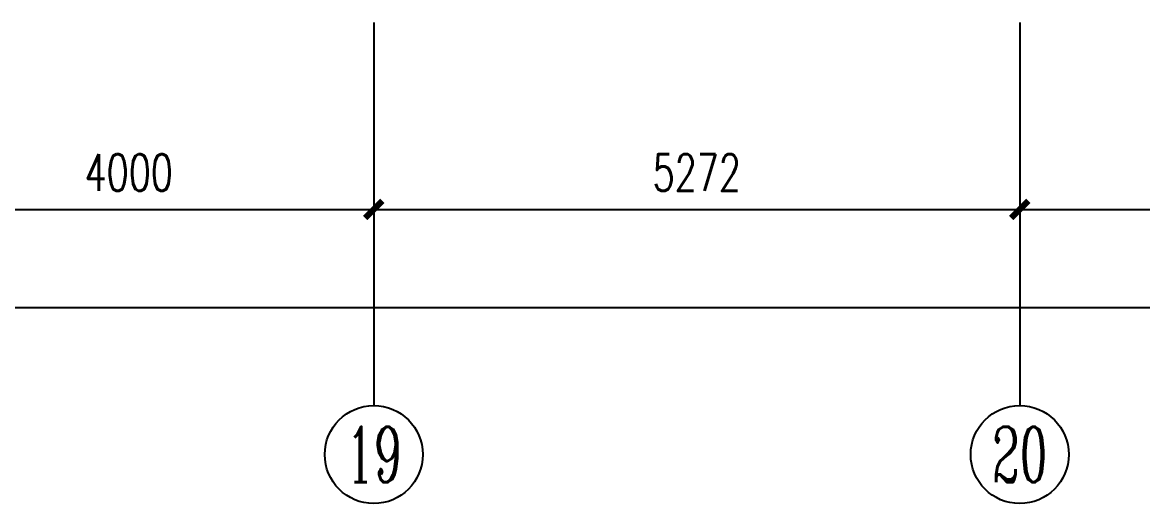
# Model space of a CAD drawing. Extents: x 190999 to 918899, y -200814 to 215286.
# Drawn here: x 696781 to 705924, y -187493 to -183568 of the extents above; entities that cross this region are included whole.
import ezdxf
from ezdxf.enums import TextEntityAlignment as Align

# ---------------------------------------------------------------- set-up
doc = ezdxf.new("R2010")
doc.units = 0
doc.header["$LTSCALE"] = 1000
doc.header["$MEASUREMENT"] = 0
doc.layers.get('Defpoints').update_dxf_attribs({"color": 1})
doc.layers.add('AXIS', color=3, linetype='Continuous')
doc.layers.add('AXIS_TEXT', color=7, linetype='Continuous')
doc.styles.add('_TCH_AXIS', font='COMPLEX', dxfattribs={"bigfont": 'GBCBIG'})
doc.styles.add('COMPLEX', font='COMPLEX')
doc.styles.add('DIM_FONT', font='SIMPLEX', dxfattribs={"width": 0.7, "bigfont": 'GBCBIG'})
doc.dimstyles.new('DIMN', dxfattribs={"dimtxt": 300, "dimasz": 100, "dimexe": 250, "dimexo": 300, "dimgap": 150, "dimtad": 1, "dimdec": 0, "dimzin": 0, "dimdsep": 46, "dimtxsty": 'DIM_FONT', "dimblk": 'ARCHTICK', "dimcen": 0.09, "dimclrt": 7, "dimazin": 2, "dimtfac": 1, "dimtdec": 0, "dimtix": 1, "dimtmove": 2, "dimatfit": 3, "dimfxl": 0, "dimtolj": 1, "dimtzin": 0, "dimarcsym": 0})

# ---------------------------------------------------------------- blocks, each defined once
blk = doc.blocks.new('_ArchTick')
at = {"const_width": 0.5}
blk.add_lwpolyline([(-0.7, -0.7), (0.7, 0.7)], dxfattribs=at)
blk = doc.blocks.new('*D856')
at = {"layer": 'AXIS', "color": 0, "lineweight": -2}
for p, q in [((695648.5, -183867.8), (695648.5, -185342.8)), ((699648.5, -183867.8), (699648.5, -185342.8)), ((695648.5, -185092.8), (699648.5, -185092.8))]:
    blk.add_line(p, q, dxfattribs=at)
at = {"layer": 'Defpoints', "color": 0}
for p in [(695648.5, -183567.8), (699648.5, -183567.8), (699648.5, -185092.8)]:
    blk.add_point(p, dxfattribs=at)
at = {"layer": 'AXIS', "color": 0, "lineweight": -2, "xscale": 100, "yscale": 100, "zscale": 100, "rotation": 180}
blk.add_blockref('_ArchTick', (695648.5, -185092.8), dxfattribs=at)
at = {"layer": 'AXIS', "color": 0, "lineweight": -2, "xscale": 100, "yscale": 100, "zscale": 100}
blk.add_blockref('_ArchTick', (699648.5, -185092.8), dxfattribs=at)
at = {"layer": 'AXIS', "color": 7, "insert": (697648.5, -184792.8), "char_height": 300, "attachment_point": 5, "style": 'DIM_FONT'}
blk.add_mtext('\\A1;4000', dxfattribs=at)
blk = doc.blocks.new('*D857')
at = {"layer": 'AXIS', "color": 0, "lineweight": -2}
for p, q in [((699648.5, -183867.8), (699648.5, -185342.8)), ((704920.6, -183867.8), (704920.6, -185342.8)), ((699648.5, -185092.8), (704920.6, -185092.8))]:
    blk.add_line(p, q, dxfattribs=at)
at = {"layer": 'Defpoints', "color": 0}
for p in [(699648.5, -183567.8), (704920.6, -183567.8), (704920.6, -185092.8)]:
    blk.add_point(p, dxfattribs=at)
at = {"layer": 'AXIS', "color": 0, "lineweight": -2, "xscale": 100, "yscale": 100, "zscale": 100, "rotation": 180}
blk.add_blockref('_ArchTick', (699648.5, -185092.8), dxfattribs=at)
at = {"layer": 'AXIS', "color": 0, "lineweight": -2, "xscale": 100, "yscale": 100, "zscale": 100}
blk.add_blockref('_ArchTick', (704920.6, -185092.8), dxfattribs=at)
at = {"layer": 'AXIS', "color": 7, "insert": (702284.6, -184792.8), "char_height": 300, "attachment_point": 5, "style": 'DIM_FONT'}
blk.add_mtext('\\A1;5272', dxfattribs=at)
blk = doc.blocks.new('*D858')
at = {"layer": 'AXIS', "color": 0, "lineweight": -2}
for p, q in [((704920.6, -183867.8), (704920.6, -185342.8)), ((712376.5, -183867.8), (712376.5, -185342.8)), ((704920.6, -185092.8), (712376.5, -185092.8))]:
    blk.add_line(p, q, dxfattribs=at)
at = {"layer": 'Defpoints', "color": 0}
for p in [(704920.6, -183567.8), (712376.5, -183567.8), (712376.5, -185092.8)]:
    blk.add_point(p, dxfattribs=at)
at = {"layer": 'AXIS', "color": 0, "lineweight": -2, "xscale": 100, "yscale": 100, "zscale": 100, "rotation": 180}
blk.add_blockref('_ArchTick', (704920.6, -185092.8), dxfattribs=at)
at = {"layer": 'AXIS', "color": 0, "lineweight": -2, "xscale": 100, "yscale": 100, "zscale": 100}
blk.add_blockref('_ArchTick', (712376.5, -185092.8), dxfattribs=at)
at = {"layer": 'AXIS', "color": 7, "insert": (708648.5, -184792.8), "char_height": 300, "attachment_point": 5, "style": 'DIM_FONT'}
blk.add_mtext('\\A1;7456', dxfattribs=at)
blk = doc.blocks.new('*D864')
at = {"layer": 'AXIS', "color": 0, "lineweight": -2}
for p, q in [((688898.5, -183867.8), (688898.5, -186142.8)), ((728398.5, -183867.8), (728398.5, -186142.8)), ((688898.5, -185892.8), (728398.5, -185892.8))]:
    blk.add_line(p, q, dxfattribs=at)
at = {"layer": 'Defpoints', "color": 0}
for p in [(688898.5, -183567.8), (728398.5, -183567.8), (728398.5, -185892.8)]:
    blk.add_point(p, dxfattribs=at)
at = {"layer": 'AXIS', "color": 0, "lineweight": -2, "xscale": 100, "yscale": 100, "zscale": 100, "rotation": 180}
blk.add_blockref('_ArchTick', (688898.5, -185892.8), dxfattribs=at)
at = {"layer": 'AXIS', "color": 0, "lineweight": -2, "xscale": 100, "yscale": 100, "zscale": 100}
blk.add_blockref('_ArchTick', (728398.5, -185892.8), dxfattribs=at)
at = {"layer": 'AXIS', "color": 7, "insert": (708648.5, -185592.8), "char_height": 300, "attachment_point": 5, "style": 'DIM_FONT'}
blk.add_mtext('\\A1;39500', dxfattribs=at)
blk = doc.blocks.new('_AXISO')
blk.add_circle((0, 0), 0.5)
at = {"layer": 'AXIS_TEXT', "style": 'COMPLEX', "width": 1.041667}
blk.add_attdef('A', text='', height=0.56, dxfattribs=at).set_placement((-0.25, -0.28), (0.25, -0.28), align=Align.FIT)

msp = doc.modelspace()

# ---------------------------------------------------------------- linework, layer by layer
at = {"layer": 'AXIS'}
for p, q in [((699648.5, -183567.8), (699648.5, -186692.8)), ((704920.6, -183567.8), (704920.6, -186692.8))]:
    msp.add_line(p, q, dxfattribs=at)

# ---------------------------------------------------------------- block references
ref = msp.add_blockref('_AXISO', (699648.5, -187092.8), dxfattribs=dict(at, xscale=800, yscale=800, zscale=800))
ref.add_attrib('A', '19', dxfattribs={"layer": 'AXIS_TEXT', "height": 452.55, "style": '_TCH_AXIS', "width": 0.724138}).set_placement((699422.3, -187319.1), (699874.8, -187319.1), align=Align.FIT)
ref = msp.add_blockref('_AXISO', (704920.6, -187092.8), dxfattribs=dict(at, xscale=800, yscale=800, zscale=800))
ref.add_attrib('A', '20', dxfattribs={"layer": 'AXIS_TEXT', "height": 452.55, "style": '_TCH_AXIS', "width": 0.617647}).set_placement((704694.3, -187319.1), (705146.9, -187319.1), align=Align.FIT)

# ---------------------------------------------------------------- dimensions: what is measured, and where the dimension line sits
for p1, p2, distance, picture, middle in [((688898.5, -183567.8), (728398.5, -183567.8), -2325, '*D864', (708648.5, -185592.8)), ((695648.5, -183567.8), (699648.5, -183567.8), -1525, '*D856', (697648.5, -184792.8)), ((699648.5, -183567.8), (704920.6, -183567.8), -1525, '*D857', (702284.6, -184792.8)), ((704920.6, -183567.8), (712376.5, -183567.8), -1525, '*D858', (708648.5, -184792.8))]:
    dim = msp.add_aligned_dim(p1=p1, p2=p2, distance=distance, dimstyle='DIMN', dxfattribs=at)
    dim.commit()
    dim.dimension.update_dxf_attribs({"geometry": picture, "text_midpoint": middle})

doc.saveas('drawing.dxf')
